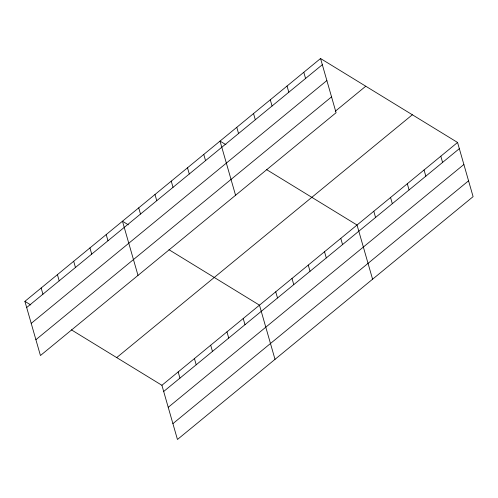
<?xml version="1.0" encoding="UTF-8"?>
<svg xmlns="http://www.w3.org/2000/svg" width="498" height="498" viewBox="0 0 498 498"><rect width="100%" height="100%" fill="white"/><g stroke="black" fill="none" stroke-linecap="round" stroke-linejoin="round"><path stroke-width="0.75" d="M320.55 58.521L336.088 112.71L40.438 355.535L24.9 301.352L320.55 58.521L457.562 142.465L473.1 196.648L177.45 439.479L161.912 385.29L71.407 329.844M26.674 307.54L322.324 64.709M31.218 323.376L326.869 80.552M35.893 339.698L331.544 96.867M335.247 111.291L365.762 86.222M116.7 357.589L412.35 114.764M161.912 385.29L457.562 142.465M163.686 391.478L459.337 148.653M168.231 407.32L463.881 164.489M172.906 423.636L468.556 180.811M225.93 144.7L220.029 141.083L235.566 195.266M266.536 169.581L357.041 225.028L372.579 279.21M128.359 224.835L122.464 221.218L138.002 275.4M168.971 249.71L259.477 305.162L275.014 359.344M24.9 301.352L30.795 304.963M440.811 156.223L442.585 162.41M424.053 169.986L425.827 176.174M407.302 183.743L409.076 189.931M390.55 197.507L392.324 203.694M373.793 211.264L375.567 217.452M303.799 72.285L305.573 78.472M340.781 238.38L342.556 244.568M287.041 86.042L288.815 92.23M324.522 251.739L326.296 257.927M270.29 99.805L272.064 105.993M308.262 265.092L310.036 271.279M253.538 113.563L255.312 119.75M291.996 278.45L293.77 284.638M236.78 127.326L238.554 133.514M275.736 291.803L277.511 297.991M203.769 154.442L205.543 160.63M243.217 318.515L244.991 324.702M187.509 167.795L189.284 173.983M226.957 331.873L228.731 338.055M171.25 181.154L173.024 187.341M210.691 345.226L212.465 351.414M154.984 194.506L156.758 200.694M194.432 358.579L196.206 364.766M138.724 207.865L140.498 214.053M178.172 371.938L179.946 378.125M106.205 234.577L107.979 240.758M89.945 247.929L91.719 254.117M73.685 261.282L75.459 267.47M57.419 274.641L59.194 280.828M41.16 287.993L42.934 294.181"/></g></svg>
